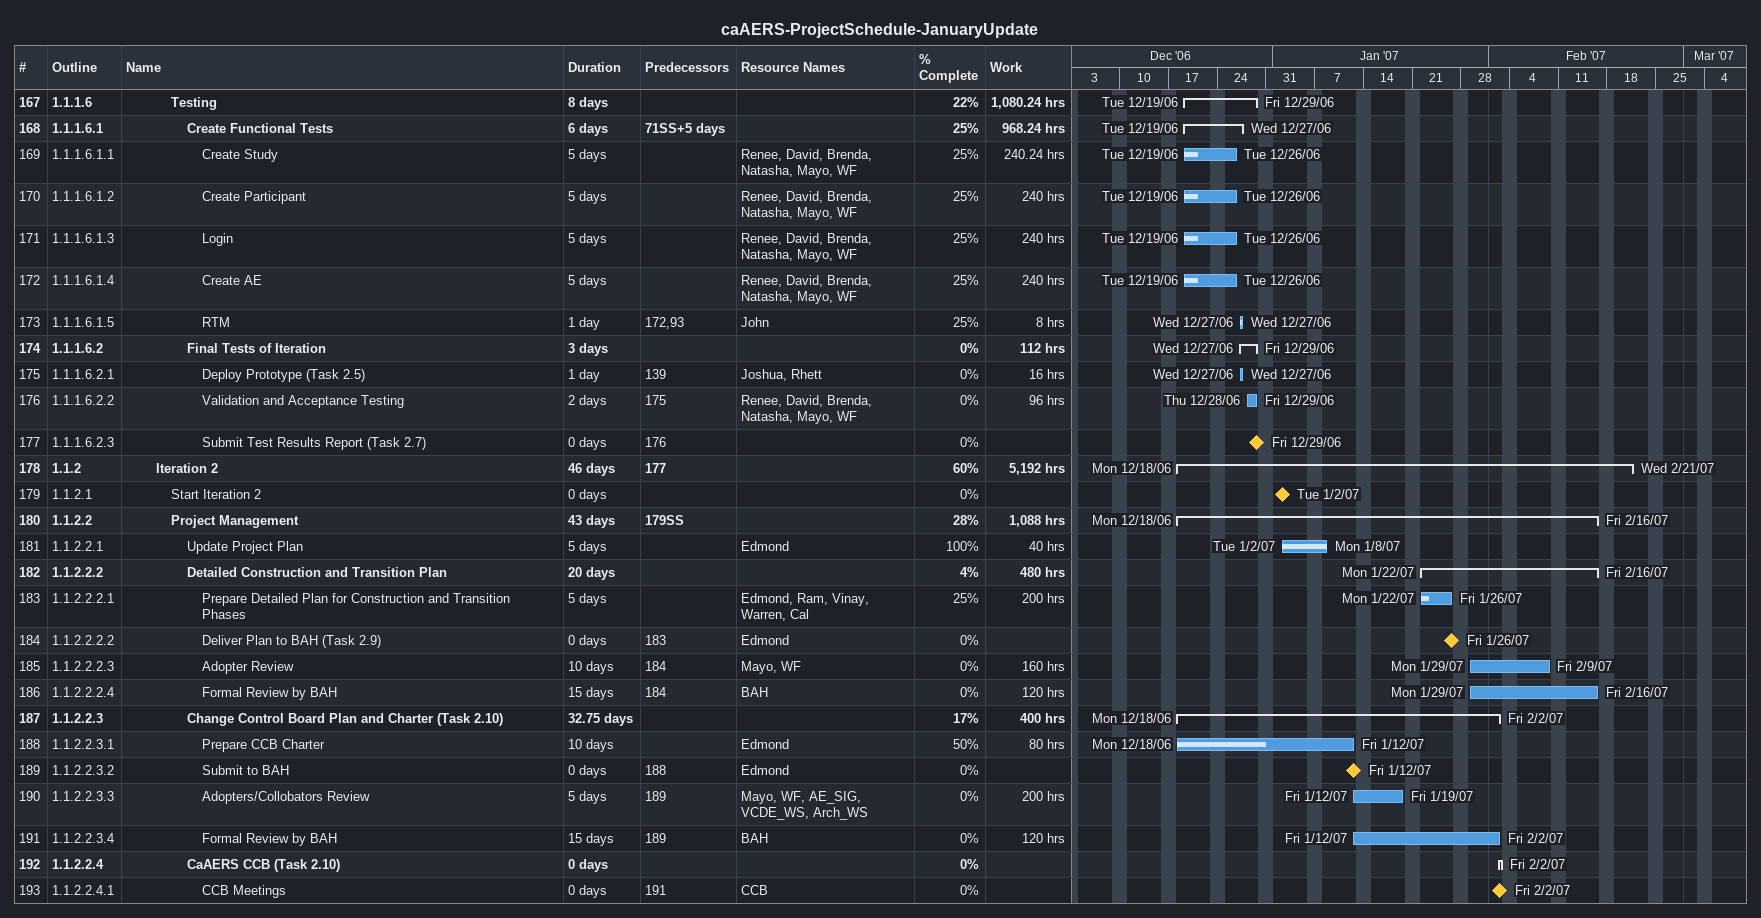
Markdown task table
caAERS-ProjectSchedule-JanuaryUpdate

| ID | WBS | Task | Duration | Start | Finish | Predecessors | Resources | % complete | Work (h) |
|---|---|---|---|---|---|---|---|---|---|
| 167 | 1.1.1.6 | **Testing** | 8d | 2006-12-19 | 2006-12-29 |  |  | 22 | 1080.24 |
| 168 | 1.1.1.6.1 | **Create Functional Tests** | 6d | 2006-12-19 | 2006-12-27 | 71SS+5d |  | 25 | 968.24 |
| 169 | 1.1.1.6.1.1 | Create Study | 5d | 2006-12-19 | 2006-12-26 |  | Renee, David, Brenda, Natasha, Mayo, WF | 25 | 240.24 |
| 170 | 1.1.1.6.1.2 | Create Participant | 5d | 2006-12-19 | 2006-12-26 |  | Renee, David, Brenda, Natasha, Mayo, WF | 25 | 240 |
| 171 | 1.1.1.6.1.3 | Login | 5d | 2006-12-19 | 2006-12-26 |  | Renee, David, Brenda, Natasha, Mayo, WF | 25 | 240 |
| 172 | 1.1.1.6.1.4 | Create AE | 5d | 2006-12-19 | 2006-12-26 |  | Renee, David, Brenda, Natasha, Mayo, WF | 25 | 240 |
| 173 | 1.1.1.6.1.5 | RTM | 1d | 2006-12-27 | 2006-12-27 | 172, 93 | John | 25 | 8 |
| 174 | 1.1.1.6.2 | **Final Tests of Iteration** | 3d | 2006-12-27 | 2006-12-29 |  |  | 0 | 112 |
| 175 | 1.1.1.6.2.1 | Deploy Prototype (Task 2.5) | 1d | 2006-12-27 | 2006-12-27 | 139 | Joshua, Rhett | 0 | 16 |
| 176 | 1.1.1.6.2.2 | Validation and Acceptance Testing | 2d | 2006-12-28 | 2006-12-29 | 175 | Renee, David, Brenda, Natasha, Mayo, WF | 0 | 96 |
| 177 | 1.1.1.6.2.3 | Submit Test Results Report (Task 2.7) | 0d | 2006-12-29 | 2006-12-29 | 176 |  | 0 |  |
| 178 | 1.1.2 | **Iteration 2** | 46d | 2006-12-18 | 2007-02-21 | 177 |  | 60 | 5192 |
| 179 | 1.1.2.1 | Start Iteration 2 | 0d | 2007-01-02 | 2007-01-02 |  |  | 0 |  |
| 180 | 1.1.2.2 | **Project Management** | 43d | 2006-12-18 | 2007-02-16 | 179SS |  | 28 | 1088 |
| 181 | 1.1.2.2.1 | Update Project Plan | 5d | 2007-01-02 | 2007-01-08 |  | Edmond | 100 | 40 |
| 182 | 1.1.2.2.2 | **Detailed Construction and Transition Plan** | 20d | 2007-01-22 | 2007-02-16 |  |  | 4 | 480 |
| 183 | 1.1.2.2.2.1 | Prepare Detailed Plan for Construction and Transition Phases | 5d | 2007-01-22 | 2007-01-26 |  | Edmond, Ram, Vinay, Warren, Cal | 25 | 200 |
| 184 | 1.1.2.2.2.2 | Deliver Plan to BAH (Task 2.9) | 0d | 2007-01-26 | 2007-01-26 | 183 | Edmond | 0 |  |
| 185 | 1.1.2.2.2.3 | Adopter Review | 10d | 2007-01-29 | 2007-02-09 | 184 | Mayo, WF | 0 | 160 |
| 186 | 1.1.2.2.2.4 | Formal Review by BAH | 15d | 2007-01-29 | 2007-02-16 | 184 | BAH | 0 | 120 |
| 187 | 1.1.2.2.3 | **Change Control Board Plan and Charter (Task 2.10)** | 32.75d | 2006-12-18 | 2007-02-02 |  |  | 17 | 400 |
| 188 | 1.1.2.2.3.1 | Prepare CCB Charter | 10d | 2006-12-18 | 2007-01-12 |  | Edmond | 50 | 80 |
| 189 | 1.1.2.2.3.2 | Submit to BAH | 0d | 2007-01-12 | 2007-01-12 | 188 | Edmond | 0 |  |
| 190 | 1.1.2.2.3.3 | Adopters/Collobators Review | 5d | 2007-01-12 | 2007-01-19 | 189 | Mayo, WF, AE_SIG, VCDE_WS, Arch_WS | 0 | 200 |
| 191 | 1.1.2.2.3.4 | Formal Review by BAH | 15d | 2007-01-12 | 2007-02-02 | 189 | BAH | 0 | 120 |
| 192 | 1.1.2.2.4 | **CaAERS CCB (Task 2.10)** | 0d | 2007-02-02 | 2007-02-02 |  |  | 0 |  |
| 193 | 1.1.2.2.4.1 | CCB Meetings | 0d | 2007-02-02 | 2007-02-02 | 191 | CCB | 0 |  |
